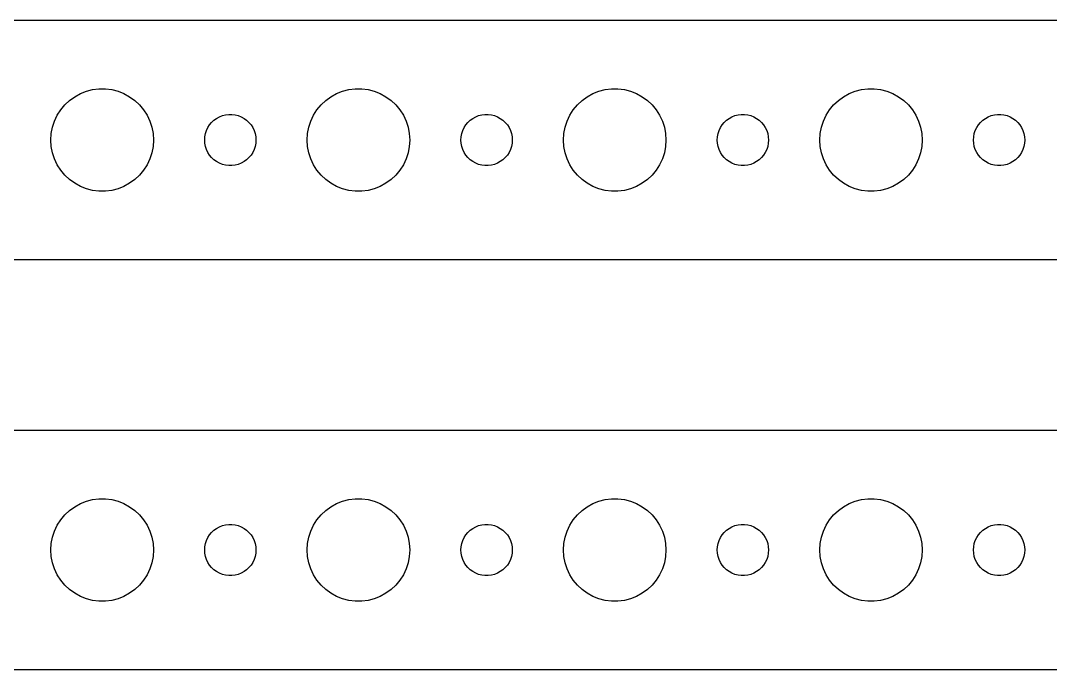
# Model space of a CAD drawing. Header units: metres. Extents: x -247 to 247, y 41 to 79.
# Drawn here: x -184.8 to -124.5, y 41 to 79 of the extents above; entities that cross this region are included whole.
import ezdxf

# ---------------------------------------------------------------- set-up
doc = ezdxf.new("R2010")
doc.units = ezdxf.units.M

msp = doc.modelspace()

# ---------------------------------------------------------------- linework, layer by layer
for p, q in [((242.314, 78.9901), (-242.314, 78.9901)), ((-181.277, 74.7145), (-180.927, 74.8532)), ((-180.927, 74.8532), (-180.562, 74.9469)), ((-180.562, 74.9469), (-180.188, 74.9941)), ((-180.188, 74.9941), (-179.812, 74.9941)), ((-179.812, 74.9941), (-179.438, 74.9469)), ((-179.438, 74.9469), (-179.073, 74.8532)), ((-179.073, 74.8532), (-178.723, 74.7145)), ((-166.277, 74.7145), (-165.927, 74.8532)), ((-165.927, 74.8532), (-165.562, 74.9469)), ((-165.562, 74.9469), (-165.188, 74.9941)), ((-165.188, 74.9941), (-164.812, 74.9941)), ((-164.812, 74.9941), (-164.438, 74.9469)), ((-164.438, 74.9469), (-164.073, 74.8532)), ((-164.073, 74.8532), (-163.723, 74.7145)), ((-151.277, 74.7145), (-150.927, 74.8532)), ((-150.927, 74.8532), (-150.562, 74.9469)), ((-150.562, 74.9469), (-150.188, 74.9941)), ((-150.188, 74.9941), (-149.812, 74.9941)), ((-149.812, 74.9941), (-149.438, 74.9469)), ((-149.438, 74.9469), (-149.073, 74.8532)), ((-149.073, 74.8532), (-148.723, 74.7145)), ((-136.277, 74.7145), (-135.927, 74.8532)), ((-135.927, 74.8532), (-135.562, 74.9469)), ((-135.562, 74.9469), (-135.188, 74.9941)), ((-135.188, 74.9941), (-134.812, 74.9941)), ((-134.812, 74.9941), (-134.438, 74.9469)), ((-134.438, 74.9469), (-134.073, 74.8532)), ((-134.073, 74.8532), (-133.723, 74.7145)), ((-182.187, 74.0536), (-181.912, 74.3115)), ((-181.912, 74.3115), (-181.607, 74.533)), ((-181.607, 74.533), (-181.277, 74.7145)), ((-178.723, 74.7145), (-178.393, 74.533)), ((-178.393, 74.533), (-178.088, 74.3115)), ((-178.088, 74.3115), (-177.813, 74.0536)), ((-167.187, 74.0536), (-166.912, 74.3115)), ((-166.912, 74.3115), (-166.607, 74.533)), ((-166.607, 74.533), (-166.277, 74.7145)), ((-163.723, 74.7145), (-163.393, 74.533)), ((-163.393, 74.533), (-163.088, 74.3115)), ((-163.088, 74.3115), (-162.813, 74.0536)), ((-152.187, 74.0536), (-151.912, 74.3115)), ((-151.912, 74.3115), (-151.607, 74.533)), ((-151.607, 74.533), (-151.277, 74.7145)), ((-148.723, 74.7145), (-148.393, 74.533)), ((-148.393, 74.533), (-148.088, 74.3115)), ((-148.088, 74.3115), (-147.813, 74.0536)), ((-137.187, 74.0536), (-136.912, 74.3115)), ((-136.912, 74.3115), (-136.607, 74.533)), ((-136.607, 74.533), (-136.277, 74.7145)), ((-133.723, 74.7145), (-133.393, 74.533)), ((-133.393, 74.533), (-133.088, 74.3115)), ((-133.088, 74.3115), (-132.813, 74.0536)), ((-182.629, 73.4453), (-182.427, 73.7634)), ((-182.427, 73.7634), (-182.187, 74.0536)), ((-177.813, 74.0536), (-177.573, 73.7634)), ((-177.573, 73.7634), (-177.371, 73.4453)), ((-167.629, 73.4453), (-167.427, 73.7634)), ((-167.427, 73.7634), (-167.187, 74.0536)), ((-162.813, 74.0536), (-162.573, 73.7634)), ((-162.573, 73.7634), (-162.371, 73.4453)), ((-152.629, 73.4453), (-152.427, 73.7634)), ((-152.427, 73.7634), (-152.187, 74.0536)), ((-147.813, 74.0536), (-147.573, 73.7634)), ((-147.573, 73.7634), (-147.371, 73.4453)), ((-137.629, 73.4453), (-137.427, 73.7634)), ((-137.427, 73.7634), (-137.187, 74.0536)), ((-132.813, 74.0536), (-132.573, 73.7634)), ((-132.573, 73.7634), (-132.371, 73.4453)), ((-182.906, 72.7461), (-182.789, 73.1044)), ((-182.789, 73.1044), (-182.629, 73.4453)), ((-177.371, 73.4453), (-177.211, 73.1044)), ((-177.211, 73.1044), (-177.094, 72.7461)), ((-173.714, 72.8817), (-173.593, 73.0268)), ((-173.593, 73.0268), (-173.456, 73.1558)), ((-173.456, 73.1558), (-173.304, 73.2665)), ((-173.304, 73.2665), (-173.139, 73.3572)), ((-173.139, 73.3572), (-172.964, 73.4266)), ((-172.964, 73.4266), (-172.781, 73.4734)), ((-172.781, 73.4734), (-172.594, 73.497)), ((-172.594, 73.497), (-172.406, 73.497)), ((-172.406, 73.497), (-172.219, 73.4734)), ((-172.219, 73.4734), (-172.036, 73.4266)), ((-172.036, 73.4266), (-171.861, 73.3572)), ((-171.861, 73.3572), (-171.696, 73.2665)), ((-171.696, 73.2665), (-171.544, 73.1558)), ((-171.544, 73.1558), (-171.407, 73.0268)), ((-171.407, 73.0268), (-171.286, 72.8817)), ((-167.906, 72.7461), (-167.789, 73.1044)), ((-167.789, 73.1044), (-167.629, 73.4453)), ((-162.371, 73.4453), (-162.211, 73.1044)), ((-162.211, 73.1044), (-162.094, 72.7461)), ((-158.714, 72.8817), (-158.593, 73.0268)), ((-158.593, 73.0268), (-158.456, 73.1558)), ((-158.456, 73.1558), (-158.304, 73.2665)), ((-158.304, 73.2665), (-158.139, 73.3572)), ((-158.139, 73.3572), (-157.964, 73.4266)), ((-157.964, 73.4266), (-157.781, 73.4734)), ((-157.781, 73.4734), (-157.594, 73.497)), ((-157.594, 73.497), (-157.406, 73.497)), ((-157.406, 73.497), (-157.219, 73.4734)), ((-157.219, 73.4734), (-157.036, 73.4266)), ((-157.036, 73.4266), (-156.861, 73.3572)), ((-156.861, 73.3572), (-156.696, 73.2665)), ((-156.696, 73.2665), (-156.544, 73.1558)), ((-156.544, 73.1558), (-156.407, 73.0268)), ((-156.407, 73.0268), (-156.286, 72.8817)), ((-152.906, 72.7461), (-152.789, 73.1044)), ((-152.789, 73.1044), (-152.629, 73.4453)), ((-147.371, 73.4453), (-147.211, 73.1044)), ((-147.211, 73.1044), (-147.094, 72.7461)), ((-143.714, 72.8817), (-143.593, 73.0268)), ((-143.593, 73.0268), (-143.456, 73.1558)), ((-143.456, 73.1558), (-143.304, 73.2665)), ((-143.304, 73.2665), (-143.139, 73.3572)), ((-143.139, 73.3572), (-142.964, 73.4266)), ((-142.964, 73.4266), (-142.781, 73.4734)), ((-142.781, 73.4734), (-142.594, 73.497)), ((-142.594, 73.497), (-142.406, 73.497)), ((-142.406, 73.497), (-142.219, 73.4734)), ((-142.219, 73.4734), (-142.036, 73.4266)), ((-142.036, 73.4266), (-141.861, 73.3572)), ((-141.861, 73.3572), (-141.696, 73.2665)), ((-141.696, 73.2665), (-141.544, 73.1558)), ((-141.544, 73.1558), (-141.407, 73.0268)), ((-141.407, 73.0268), (-141.286, 72.8817)), ((-137.906, 72.7461), (-137.789, 73.1044)), ((-137.789, 73.1044), (-137.629, 73.4453)), ((-132.371, 73.4453), (-132.211, 73.1044)), ((-132.211, 73.1044), (-132.094, 72.7461)), ((-128.714, 72.8817), (-128.593, 73.0268)), ((-128.593, 73.0268), (-128.456, 73.1558)), ((-128.456, 73.1558), (-128.304, 73.2665)), ((-128.304, 73.2665), (-128.139, 73.3572)), ((-128.139, 73.3572), (-127.964, 73.4266)), ((-127.964, 73.4266), (-127.781, 73.4734)), ((-127.781, 73.4734), (-127.594, 73.497)), ((-127.594, 73.497), (-127.406, 73.497)), ((-127.406, 73.497), (-127.219, 73.4734)), ((-127.219, 73.4734), (-127.036, 73.4266)), ((-127.036, 73.4266), (-126.861, 73.3572)), ((-126.861, 73.3572), (-126.696, 73.2665)), ((-126.696, 73.2665), (-126.544, 73.1558)), ((-126.544, 73.1558), (-126.407, 73.0268)), ((-126.407, 73.0268), (-126.286, 72.8817)), ((-183, 72), (-182.976, 72.376)), ((-182.976, 72.376), (-182.906, 72.7461)), ((-177.094, 72.7461), (-177.024, 72.376)), ((-177.024, 72.376), (-177, 72)), ((-173.988, 72.188), (-173.953, 72.373)), ((-173.953, 72.373), (-173.895, 72.5522)), ((-173.895, 72.5522), (-173.814, 72.7226)), ((-173.814, 72.7226), (-173.714, 72.8817)), ((-171.286, 72.8817), (-171.186, 72.7226)), ((-171.186, 72.7226), (-171.105, 72.5522)), ((-171.105, 72.5522), (-171.047, 72.373)), ((-171.047, 72.373), (-171.012, 72.188)), ((-168, 72), (-167.976, 72.376)), ((-167.976, 72.376), (-167.906, 72.7461)), ((-162.094, 72.7461), (-162.024, 72.376)), ((-162.024, 72.376), (-162, 72)), ((-158.988, 72.188), (-158.953, 72.373)), ((-158.953, 72.373), (-158.895, 72.5522)), ((-158.895, 72.5522), (-158.814, 72.7226)), ((-158.814, 72.7226), (-158.714, 72.8817)), ((-156.286, 72.8817), (-156.186, 72.7226)), ((-156.186, 72.7226), (-156.105, 72.5522)), ((-156.105, 72.5522), (-156.047, 72.373)), ((-156.047, 72.373), (-156.012, 72.188)), ((-153, 72), (-152.976, 72.376)), ((-152.976, 72.376), (-152.906, 72.7461)), ((-147.094, 72.7461), (-147.024, 72.376)), ((-147.024, 72.376), (-147, 72)), ((-143.988, 72.188), (-143.953, 72.373)), ((-143.953, 72.373), (-143.895, 72.5522)), ((-143.895, 72.5522), (-143.814, 72.7226)), ((-143.814, 72.7226), (-143.714, 72.8817)), ((-141.286, 72.8817), (-141.186, 72.7226)), ((-141.186, 72.7226), (-141.105, 72.5522)), ((-141.105, 72.5522), (-141.047, 72.373)), ((-141.047, 72.373), (-141.012, 72.188)), ((-138, 72), (-137.976, 72.376)), ((-137.976, 72.376), (-137.906, 72.7461)), ((-132.094, 72.7461), (-132.024, 72.376)), ((-132.024, 72.376), (-132, 72)), ((-128.988, 72.188), (-128.953, 72.373)), ((-128.953, 72.373), (-128.895, 72.5522)), ((-128.895, 72.5522), (-128.814, 72.7226)), ((-128.814, 72.7226), (-128.714, 72.8817)), ((-126.286, 72.8817), (-126.186, 72.7226)), ((-126.186, 72.7226), (-126.105, 72.5522)), ((-126.105, 72.5522), (-126.047, 72.373)), ((-126.047, 72.373), (-126.012, 72.188)), ((-182.976, 71.624), (-183, 72)), ((-177, 72), (-177.024, 71.624)), ((-174, 72), (-173.988, 72.188)), ((-173.988, 71.812), (-174, 72)), ((-173.953, 71.627), (-173.988, 71.812)), ((-171.012, 71.812), (-171.047, 71.627)), ((-171.012, 72.188), (-171, 72)), ((-171, 72), (-171.012, 71.812)), ((-167.976, 71.624), (-168, 72)), ((-162, 72), (-162.024, 71.624)), ((-159, 72), (-158.988, 72.188)), ((-158.988, 71.812), (-159, 72)), ((-158.953, 71.627), (-158.988, 71.812)), ((-156.012, 71.812), (-156.047, 71.627)), ((-156.012, 72.188), (-156, 72)), ((-156, 72), (-156.012, 71.812)), ((-152.976, 71.624), (-153, 72)), ((-147, 72), (-147.024, 71.624)), ((-144, 72), (-143.988, 72.188)), ((-143.988, 71.812), (-144, 72)), ((-143.953, 71.627), (-143.988, 71.812)), ((-141.012, 71.812), (-141.047, 71.627)), ((-141.012, 72.188), (-141, 72)), ((-141, 72), (-141.012, 71.812)), ((-137.976, 71.624), (-138, 72)), ((-132, 72), (-132.024, 71.624)), ((-129, 72), (-128.988, 72.188)), ((-128.988, 71.812), (-129, 72)), ((-128.953, 71.627), (-128.988, 71.812)), ((-126.012, 71.812), (-126.047, 71.627)), ((-126.012, 72.188), (-126, 72)), ((-126, 72), (-126.012, 71.812)), ((-182.906, 71.2539), (-182.976, 71.624)), ((-182.789, 70.8956), (-182.906, 71.2539)), ((-177.094, 71.2539), (-177.211, 70.8956)), ((-177.024, 71.624), (-177.094, 71.2539)), ((-173.895, 71.4478), (-173.953, 71.627)), ((-173.814, 71.2774), (-173.895, 71.4478)), ((-173.714, 71.1183), (-173.814, 71.2774)), ((-171.186, 71.2774), (-171.286, 71.1183)), ((-171.105, 71.4478), (-171.186, 71.2774)), ((-171.047, 71.627), (-171.105, 71.4478)), ((-167.906, 71.2539), (-167.976, 71.624)), ((-167.789, 70.8956), (-167.906, 71.2539)), ((-162.094, 71.2539), (-162.211, 70.8956)), ((-162.024, 71.624), (-162.094, 71.2539)), ((-158.895, 71.4478), (-158.953, 71.627)), ((-158.814, 71.2774), (-158.895, 71.4478)), ((-158.714, 71.1183), (-158.814, 71.2774)), ((-156.186, 71.2774), (-156.286, 71.1183)), ((-156.105, 71.4478), (-156.186, 71.2774)), ((-156.047, 71.627), (-156.105, 71.4478)), ((-152.906, 71.2539), (-152.976, 71.624)), ((-152.789, 70.8956), (-152.906, 71.2539)), ((-147.094, 71.2539), (-147.211, 70.8956)), ((-147.024, 71.624), (-147.094, 71.2539)), ((-143.895, 71.4478), (-143.953, 71.627)), ((-143.814, 71.2774), (-143.895, 71.4478)), ((-143.714, 71.1183), (-143.814, 71.2774)), ((-141.186, 71.2774), (-141.286, 71.1183)), ((-141.105, 71.4478), (-141.186, 71.2774)), ((-141.047, 71.627), (-141.105, 71.4478)), ((-137.906, 71.2539), (-137.976, 71.624)), ((-137.789, 70.8956), (-137.906, 71.2539)), ((-132.094, 71.2539), (-132.211, 70.8956)), ((-132.024, 71.624), (-132.094, 71.2539)), ((-128.895, 71.4478), (-128.953, 71.627)), ((-128.814, 71.2774), (-128.895, 71.4478)), ((-128.714, 71.1183), (-128.814, 71.2774)), ((-126.186, 71.2774), (-126.286, 71.1183)), ((-126.105, 71.4478), (-126.186, 71.2774)), ((-126.047, 71.627), (-126.105, 71.4478)), ((-182.629, 70.5547), (-182.789, 70.8956)), ((-182.427, 70.2366), (-182.629, 70.5547)), ((-177.371, 70.5547), (-177.573, 70.2366)), ((-177.211, 70.8956), (-177.371, 70.5547)), ((-173.593, 70.9732), (-173.714, 71.1183)), ((-173.456, 70.8442), (-173.593, 70.9732)), ((-173.304, 70.7335), (-173.456, 70.8442)), ((-173.139, 70.6428), (-173.304, 70.7335)), ((-172.964, 70.5734), (-173.139, 70.6428)), ((-172.781, 70.5266), (-172.964, 70.5734)), ((-172.594, 70.503), (-172.781, 70.5266)), ((-172.219, 70.5266), (-172.406, 70.503)), ((-172.036, 70.5734), (-172.219, 70.5266)), ((-171.861, 70.6428), (-172.036, 70.5734)), ((-171.696, 70.7335), (-171.861, 70.6428)), ((-171.544, 70.8442), (-171.696, 70.7335)), ((-171.407, 70.9732), (-171.544, 70.8442)), ((-171.286, 71.1183), (-171.407, 70.9732)), ((-167.629, 70.5547), (-167.789, 70.8956)), ((-167.427, 70.2366), (-167.629, 70.5547)), ((-162.371, 70.5547), (-162.573, 70.2366)), ((-162.211, 70.8956), (-162.371, 70.5547)), ((-158.593, 70.9732), (-158.714, 71.1183)), ((-158.456, 70.8442), (-158.593, 70.9732)), ((-158.304, 70.7335), (-158.456, 70.8442)), ((-158.139, 70.6428), (-158.304, 70.7335)), ((-157.964, 70.5734), (-158.139, 70.6428)), ((-157.781, 70.5266), (-157.964, 70.5734)), ((-157.594, 70.503), (-157.781, 70.5266)), ((-157.219, 70.5266), (-157.406, 70.503)), ((-157.036, 70.5734), (-157.219, 70.5266)), ((-156.861, 70.6428), (-157.036, 70.5734)), ((-156.696, 70.7335), (-156.861, 70.6428)), ((-156.544, 70.8442), (-156.696, 70.7335)), ((-156.407, 70.9732), (-156.544, 70.8442)), ((-156.286, 71.1183), (-156.407, 70.9732)), ((-152.629, 70.5547), (-152.789, 70.8956)), ((-152.427, 70.2366), (-152.629, 70.5547)), ((-147.371, 70.5547), (-147.573, 70.2366)), ((-147.211, 70.8956), (-147.371, 70.5547)), ((-143.593, 70.9732), (-143.714, 71.1183)), ((-143.456, 70.8442), (-143.593, 70.9732)), ((-143.304, 70.7335), (-143.456, 70.8442)), ((-143.139, 70.6428), (-143.304, 70.7335)), ((-142.964, 70.5734), (-143.139, 70.6428)), ((-142.781, 70.5266), (-142.964, 70.5734)), ((-142.594, 70.503), (-142.781, 70.5266)), ((-142.219, 70.5266), (-142.406, 70.503)), ((-142.036, 70.5734), (-142.219, 70.5266)), ((-141.861, 70.6428), (-142.036, 70.5734)), ((-141.696, 70.7335), (-141.861, 70.6428)), ((-141.544, 70.8442), (-141.696, 70.7335)), ((-141.407, 70.9732), (-141.544, 70.8442)), ((-141.286, 71.1183), (-141.407, 70.9732)), ((-137.629, 70.5547), (-137.789, 70.8956)), ((-137.427, 70.2366), (-137.629, 70.5547)), ((-132.371, 70.5547), (-132.573, 70.2366)), ((-132.211, 70.8956), (-132.371, 70.5547)), ((-128.593, 70.9732), (-128.714, 71.1183)), ((-128.456, 70.8442), (-128.593, 70.9732)), ((-128.304, 70.7335), (-128.456, 70.8442)), ((-128.139, 70.6428), (-128.304, 70.7335)), ((-127.964, 70.5734), (-128.139, 70.6428)), ((-127.781, 70.5266), (-127.964, 70.5734)), ((-127.594, 70.503), (-127.781, 70.5266)), ((-127.219, 70.5266), (-127.406, 70.503)), ((-127.036, 70.5734), (-127.219, 70.5266)), ((-126.861, 70.6428), (-127.036, 70.5734)), ((-126.696, 70.7335), (-126.861, 70.6428)), ((-126.544, 70.8442), (-126.696, 70.7335)), ((-126.407, 70.9732), (-126.544, 70.8442)), ((-126.286, 71.1183), (-126.407, 70.9732)), ((-182.187, 69.9464), (-182.427, 70.2366)), ((-181.912, 69.6885), (-182.187, 69.9464)), ((-177.813, 69.9464), (-178.088, 69.6885)), ((-177.573, 70.2366), (-177.813, 69.9464)), ((-172.406, 70.503), (-172.594, 70.503)), ((-167.187, 69.9464), (-167.427, 70.2366)), ((-166.912, 69.6885), (-167.187, 69.9464)), ((-162.813, 69.9464), (-163.088, 69.6885)), ((-162.573, 70.2366), (-162.813, 69.9464)), ((-157.406, 70.503), (-157.594, 70.503)), ((-152.187, 69.9464), (-152.427, 70.2366)), ((-151.912, 69.6885), (-152.187, 69.9464)), ((-147.813, 69.9464), (-148.088, 69.6885)), ((-147.573, 70.2366), (-147.813, 69.9464)), ((-142.406, 70.503), (-142.594, 70.503)), ((-137.187, 69.9464), (-137.427, 70.2366)), ((-136.912, 69.6885), (-137.187, 69.9464)), ((-132.813, 69.9464), (-133.088, 69.6885)), ((-132.573, 70.2366), (-132.813, 69.9464)), ((-127.406, 70.503), (-127.594, 70.503)), ((-181.607, 69.467), (-181.912, 69.6885)), ((-181.277, 69.2855), (-181.607, 69.467)), ((-178.393, 69.467), (-178.723, 69.2855)), ((-178.088, 69.6885), (-178.393, 69.467)), ((-166.607, 69.467), (-166.912, 69.6885)), ((-166.277, 69.2855), (-166.607, 69.467)), ((-163.393, 69.467), (-163.723, 69.2855)), ((-163.088, 69.6885), (-163.393, 69.467)), ((-151.607, 69.467), (-151.912, 69.6885)), ((-151.277, 69.2855), (-151.607, 69.467)), ((-148.393, 69.467), (-148.723, 69.2855)), ((-148.088, 69.6885), (-148.393, 69.467)), ((-136.607, 69.467), (-136.912, 69.6885)), ((-136.277, 69.2855), (-136.607, 69.467)), ((-133.393, 69.467), (-133.723, 69.2855)), ((-133.088, 69.6885), (-133.393, 69.467)), ((-180.927, 69.1468), (-181.277, 69.2855)), ((-180.562, 69.0531), (-180.927, 69.1468)), ((-180.188, 69.0059), (-180.562, 69.0531)), ((-179.812, 69.0059), (-180.188, 69.0059)), ((-179.438, 69.0531), (-179.812, 69.0059)), ((-179.073, 69.1468), (-179.438, 69.0531)), ((-178.723, 69.2855), (-179.073, 69.1468)), ((-165.927, 69.1468), (-166.277, 69.2855)), ((-165.562, 69.0531), (-165.927, 69.1468)), ((-165.188, 69.0059), (-165.562, 69.0531)), ((-164.812, 69.0059), (-165.188, 69.0059)), ((-164.438, 69.0531), (-164.812, 69.0059)), ((-164.073, 69.1468), (-164.438, 69.0531)), ((-163.723, 69.2855), (-164.073, 69.1468)), ((-150.927, 69.1468), (-151.277, 69.2855)), ((-150.562, 69.0531), (-150.927, 69.1468)), ((-150.188, 69.0059), (-150.562, 69.0531)), ((-149.812, 69.0059), (-150.188, 69.0059)), ((-149.438, 69.0531), (-149.812, 69.0059)), ((-149.073, 69.1468), (-149.438, 69.0531)), ((-148.723, 69.2855), (-149.073, 69.1468)), ((-135.927, 69.1468), (-136.277, 69.2855)), ((-135.562, 69.0531), (-135.927, 69.1468)), ((-135.188, 69.0059), (-135.562, 69.0531)), ((-134.812, 69.0059), (-135.188, 69.0059)), ((-134.438, 69.0531), (-134.812, 69.0059)), ((-134.073, 69.1468), (-134.438, 69.0531)), ((-133.723, 69.2855), (-134.073, 69.1468)), ((-242.314, 65.0099), (242.314, 65.0099)), ((242.314, 54.9901), (-242.314, 54.9901)), ((-181.607, 50.533), (-181.277, 50.7145)), ((-181.277, 50.7145), (-180.927, 50.8532)), ((-180.927, 50.8532), (-180.562, 50.9469)), ((-180.562, 50.9469), (-180.188, 50.9941)), ((-180.188, 50.9941), (-179.812, 50.9941)), ((-179.812, 50.9941), (-179.438, 50.9469)), ((-179.438, 50.9469), (-179.073, 50.8532)), ((-179.073, 50.8532), (-178.723, 50.7145)), ((-178.723, 50.7145), (-178.393, 50.533)), ((-166.607, 50.533), (-166.277, 50.7145)), ((-166.277, 50.7145), (-165.927, 50.8532)), ((-165.927, 50.8532), (-165.562, 50.9469)), ((-165.562, 50.9469), (-165.188, 50.9941)), ((-165.188, 50.9941), (-164.812, 50.9941)), ((-164.812, 50.9941), (-164.438, 50.9469)), ((-164.438, 50.9469), (-164.073, 50.8532)), ((-164.073, 50.8532), (-163.723, 50.7145)), ((-163.723, 50.7145), (-163.393, 50.533)), ((-151.607, 50.533), (-151.277, 50.7145)), ((-151.277, 50.7145), (-150.927, 50.8532)), ((-150.927, 50.8532), (-150.562, 50.9469)), ((-150.562, 50.9469), (-150.188, 50.9941)), ((-150.188, 50.9941), (-149.812, 50.9941)), ((-149.812, 50.9941), (-149.438, 50.9469)), ((-149.438, 50.9469), (-149.073, 50.8532)), ((-149.073, 50.8532), (-148.723, 50.7145)), ((-148.723, 50.7145), (-148.393, 50.533)), ((-136.607, 50.533), (-136.277, 50.7145)), ((-136.277, 50.7145), (-135.927, 50.8532)), ((-135.927, 50.8532), (-135.562, 50.9469)), ((-135.562, 50.9469), (-135.188, 50.9941)), ((-135.188, 50.9941), (-134.812, 50.9941)), ((-134.812, 50.9941), (-134.438, 50.9469)), ((-134.438, 50.9469), (-134.073, 50.8532)), ((-134.073, 50.8532), (-133.723, 50.7145)), ((-133.723, 50.7145), (-133.393, 50.533)), ((-182.427, 49.7634), (-182.187, 50.0536)), ((-182.187, 50.0536), (-181.912, 50.3115)), ((-181.912, 50.3115), (-181.607, 50.533)), ((-178.393, 50.533), (-178.088, 50.3115)), ((-178.088, 50.3115), (-177.813, 50.0536)), ((-177.813, 50.0536), (-177.573, 49.7634)), ((-167.427, 49.7634), (-167.187, 50.0536)), ((-167.187, 50.0536), (-166.912, 50.3115)), ((-166.912, 50.3115), (-166.607, 50.533)), ((-163.393, 50.533), (-163.088, 50.3115)), ((-163.088, 50.3115), (-162.813, 50.0536)), ((-162.813, 50.0536), (-162.573, 49.7634)), ((-152.427, 49.7634), (-152.187, 50.0536)), ((-152.187, 50.0536), (-151.912, 50.3115)), ((-151.912, 50.3115), (-151.607, 50.533)), ((-148.393, 50.533), (-148.088, 50.3115)), ((-148.088, 50.3115), (-147.813, 50.0536)), ((-147.813, 50.0536), (-147.573, 49.7634)), ((-137.427, 49.7634), (-137.187, 50.0536)), ((-137.187, 50.0536), (-136.912, 50.3115)), ((-136.912, 50.3115), (-136.607, 50.533)), ((-133.393, 50.533), (-133.088, 50.3115)), ((-133.088, 50.3115), (-132.813, 50.0536)), ((-132.813, 50.0536), (-132.573, 49.7634)), ((-182.789, 49.1044), (-182.629, 49.4453)), ((-182.629, 49.4453), (-182.427, 49.7634)), ((-177.573, 49.7634), (-177.371, 49.4453)), ((-177.371, 49.4453), (-177.211, 49.1044)), ((-173.139, 49.3572), (-172.964, 49.4266)), ((-172.964, 49.4266), (-172.781, 49.4734)), ((-172.781, 49.4734), (-172.594, 49.497)), ((-172.594, 49.497), (-172.406, 49.497)), ((-172.406, 49.497), (-172.219, 49.4734)), ((-172.219, 49.4734), (-172.036, 49.4266)), ((-172.036, 49.4266), (-171.861, 49.3572)), ((-167.789, 49.1044), (-167.629, 49.4453)), ((-167.629, 49.4453), (-167.427, 49.7634)), ((-162.573, 49.7634), (-162.371, 49.4453)), ((-162.371, 49.4453), (-162.211, 49.1044)), ((-158.139, 49.3572), (-157.964, 49.4266)), ((-157.964, 49.4266), (-157.781, 49.4734)), ((-157.781, 49.4734), (-157.594, 49.497)), ((-157.594, 49.497), (-157.406, 49.497)), ((-157.406, 49.497), (-157.219, 49.4734)), ((-157.219, 49.4734), (-157.036, 49.4266)), ((-157.036, 49.4266), (-156.861, 49.3572)), ((-152.789, 49.1044), (-152.629, 49.4453)), ((-152.629, 49.4453), (-152.427, 49.7634)), ((-147.573, 49.7634), (-147.371, 49.4453)), ((-147.371, 49.4453), (-147.211, 49.1044)), ((-143.139, 49.3572), (-142.964, 49.4266)), ((-142.964, 49.4266), (-142.781, 49.4734)), ((-142.781, 49.4734), (-142.594, 49.497)), ((-142.594, 49.497), (-142.406, 49.497)), ((-142.406, 49.497), (-142.219, 49.4734)), ((-142.219, 49.4734), (-142.036, 49.4266)), ((-142.036, 49.4266), (-141.861, 49.3572)), ((-137.789, 49.1044), (-137.629, 49.4453)), ((-137.629, 49.4453), (-137.427, 49.7634)), ((-132.573, 49.7634), (-132.371, 49.4453)), ((-132.371, 49.4453), (-132.211, 49.1044)), ((-128.139, 49.3572), (-127.964, 49.4266)), ((-127.964, 49.4266), (-127.781, 49.4734)), ((-127.781, 49.4734), (-127.594, 49.497)), ((-127.594, 49.497), (-127.406, 49.497)), ((-127.406, 49.497), (-127.219, 49.4734)), ((-127.219, 49.4734), (-127.036, 49.4266)), ((-127.036, 49.4266), (-126.861, 49.3572)), ((-182.906, 48.7461), (-182.789, 49.1044)), ((-177.211, 49.1044), (-177.094, 48.7461)), ((-173.814, 48.7226), (-173.714, 48.8817)), ((-173.714, 48.8817), (-173.593, 49.0268)), ((-173.593, 49.0268), (-173.456, 49.1558)), ((-173.456, 49.1558), (-173.304, 49.2665)), ((-173.304, 49.2665), (-173.139, 49.3572)), ((-171.861, 49.3572), (-171.696, 49.2665)), ((-171.696, 49.2665), (-171.544, 49.1558)), ((-171.544, 49.1558), (-171.407, 49.0268)), ((-171.407, 49.0268), (-171.286, 48.8817)), ((-171.286, 48.8817), (-171.186, 48.7226)), ((-167.906, 48.7461), (-167.789, 49.1044)), ((-162.211, 49.1044), (-162.094, 48.7461)), ((-158.814, 48.7226), (-158.714, 48.8817)), ((-158.714, 48.8817), (-158.593, 49.0268)), ((-158.593, 49.0268), (-158.456, 49.1558)), ((-158.456, 49.1558), (-158.304, 49.2665)), ((-158.304, 49.2665), (-158.139, 49.3572)), ((-156.861, 49.3572), (-156.696, 49.2665)), ((-156.696, 49.2665), (-156.544, 49.1558)), ((-156.544, 49.1558), (-156.407, 49.0268)), ((-156.407, 49.0268), (-156.286, 48.8817)), ((-156.286, 48.8817), (-156.186, 48.7226)), ((-152.906, 48.7461), (-152.789, 49.1044)), ((-147.211, 49.1044), (-147.094, 48.7461)), ((-143.814, 48.7226), (-143.714, 48.8817)), ((-143.714, 48.8817), (-143.593, 49.0268)), ((-143.593, 49.0268), (-143.456, 49.1558)), ((-143.456, 49.1558), (-143.304, 49.2665)), ((-143.304, 49.2665), (-143.139, 49.3572)), ((-141.861, 49.3572), (-141.696, 49.2665)), ((-141.696, 49.2665), (-141.544, 49.1558)), ((-141.544, 49.1558), (-141.407, 49.0268)), ((-141.407, 49.0268), (-141.286, 48.8817)), ((-141.286, 48.8817), (-141.186, 48.7226)), ((-137.906, 48.7461), (-137.789, 49.1044)), ((-132.211, 49.1044), (-132.094, 48.7461)), ((-128.814, 48.7226), (-128.714, 48.8817)), ((-128.714, 48.8817), (-128.593, 49.0268)), ((-128.593, 49.0268), (-128.456, 49.1558)), ((-128.456, 49.1558), (-128.304, 49.2665)), ((-128.304, 49.2665), (-128.139, 49.3572)), ((-126.861, 49.3572), (-126.696, 49.2665)), ((-126.696, 49.2665), (-126.544, 49.1558)), ((-126.544, 49.1558), (-126.407, 49.0268)), ((-126.407, 49.0268), (-126.286, 48.8817)), ((-126.286, 48.8817), (-126.186, 48.7226)), ((-183, 48), (-182.976, 48.376)), ((-182.976, 48.376), (-182.906, 48.7461)), ((-177.094, 48.7461), (-177.024, 48.376)), ((-177.024, 48.376), (-177, 48)), ((-173.988, 48.188), (-173.953, 48.373)), ((-173.953, 48.373), (-173.895, 48.5522)), ((-173.895, 48.5522), (-173.814, 48.7226)), ((-171.186, 48.7226), (-171.105, 48.5522)), ((-171.105, 48.5522), (-171.047, 48.373)), ((-171.047, 48.373), (-171.012, 48.188)), ((-168, 48), (-167.976, 48.376)), ((-167.976, 48.376), (-167.906, 48.7461)), ((-162.094, 48.7461), (-162.024, 48.376)), ((-162.024, 48.376), (-162, 48)), ((-158.988, 48.188), (-158.953, 48.373)), ((-158.953, 48.373), (-158.895, 48.5522)), ((-158.895, 48.5522), (-158.814, 48.7226)), ((-156.186, 48.7226), (-156.105, 48.5522)), ((-156.105, 48.5522), (-156.047, 48.373)), ((-156.047, 48.373), (-156.012, 48.188)), ((-153, 48), (-152.976, 48.376)), ((-152.976, 48.376), (-152.906, 48.7461)), ((-147.094, 48.7461), (-147.024, 48.376)), ((-147.024, 48.376), (-147, 48)), ((-143.988, 48.188), (-143.953, 48.373)), ((-143.953, 48.373), (-143.895, 48.5522)), ((-143.895, 48.5522), (-143.814, 48.7226)), ((-141.186, 48.7226), (-141.105, 48.5522)), ((-141.105, 48.5522), (-141.047, 48.373)), ((-141.047, 48.373), (-141.012, 48.188)), ((-138, 48), (-137.976, 48.376)), ((-137.976, 48.376), (-137.906, 48.7461)), ((-132.094, 48.7461), (-132.024, 48.376)), ((-132.024, 48.376), (-132, 48)), ((-128.988, 48.188), (-128.953, 48.373)), ((-128.953, 48.373), (-128.895, 48.5522)), ((-128.895, 48.5522), (-128.814, 48.7226)), ((-126.186, 48.7226), (-126.105, 48.5522)), ((-126.105, 48.5522), (-126.047, 48.373)), ((-126.047, 48.373), (-126.012, 48.188)), ((-182.976, 47.624), (-183, 48)), ((-182.906, 47.2539), (-182.976, 47.624)), ((-177.024, 47.624), (-177.094, 47.2539)), ((-177, 48), (-177.024, 47.624)), ((-174, 48), (-173.988, 48.188)), ((-173.988, 47.812), (-174, 48)), ((-173.953, 47.627), (-173.988, 47.812)), ((-173.895, 47.4478), (-173.953, 47.627)), ((-171.047, 47.627), (-171.105, 47.4478)), ((-171.012, 47.812), (-171.047, 47.627)), ((-171.012, 48.188), (-171, 48)), ((-171, 48), (-171.012, 47.812)), ((-167.976, 47.624), (-168, 48)), ((-167.906, 47.2539), (-167.976, 47.624)), ((-162.024, 47.624), (-162.094, 47.2539)), ((-162, 48), (-162.024, 47.624)), ((-159, 48), (-158.988, 48.188)), ((-158.988, 47.812), (-159, 48)), ((-158.953, 47.627), (-158.988, 47.812)), ((-158.895, 47.4478), (-158.953, 47.627)), ((-156.047, 47.627), (-156.105, 47.4478)), ((-156.012, 47.812), (-156.047, 47.627)), ((-156.012, 48.188), (-156, 48)), ((-156, 48), (-156.012, 47.812)), ((-152.976, 47.624), (-153, 48)), ((-152.906, 47.2539), (-152.976, 47.624)), ((-147.024, 47.624), (-147.094, 47.2539)), ((-147, 48), (-147.024, 47.624)), ((-144, 48), (-143.988, 48.188)), ((-143.988, 47.812), (-144, 48)), ((-143.953, 47.627), (-143.988, 47.812)), ((-143.895, 47.4478), (-143.953, 47.627)), ((-141.047, 47.627), (-141.105, 47.4478)), ((-141.012, 47.812), (-141.047, 47.627)), ((-141.012, 48.188), (-141, 48)), ((-141, 48), (-141.012, 47.812)), ((-137.976, 47.624), (-138, 48)), ((-137.906, 47.2539), (-137.976, 47.624)), ((-132.024, 47.624), (-132.094, 47.2539)), ((-132, 48), (-132.024, 47.624)), ((-129, 48), (-128.988, 48.188)), ((-128.988, 47.812), (-129, 48)), ((-128.953, 47.627), (-128.988, 47.812)), ((-128.895, 47.4478), (-128.953, 47.627)), ((-126.047, 47.627), (-126.105, 47.4478)), ((-126.012, 47.812), (-126.047, 47.627)), ((-126.012, 48.188), (-126, 48)), ((-126, 48), (-126.012, 47.812)), ((-182.789, 46.8956), (-182.906, 47.2539)), ((-177.094, 47.2539), (-177.211, 46.8956)), ((-173.814, 47.2774), (-173.895, 47.4478)), ((-173.714, 47.1183), (-173.814, 47.2774)), ((-173.593, 46.9732), (-173.714, 47.1183)), ((-171.286, 47.1183), (-171.407, 46.9732)), ((-171.186, 47.2774), (-171.286, 47.1183)), ((-171.105, 47.4478), (-171.186, 47.2774)), ((-167.789, 46.8956), (-167.906, 47.2539)), ((-162.094, 47.2539), (-162.211, 46.8956)), ((-158.814, 47.2774), (-158.895, 47.4478)), ((-158.714, 47.1183), (-158.814, 47.2774)), ((-158.593, 46.9732), (-158.714, 47.1183)), ((-156.286, 47.1183), (-156.407, 46.9732)), ((-156.186, 47.2774), (-156.286, 47.1183)), ((-156.105, 47.4478), (-156.186, 47.2774)), ((-152.789, 46.8956), (-152.906, 47.2539)), ((-147.094, 47.2539), (-147.211, 46.8956)), ((-143.814, 47.2774), (-143.895, 47.4478)), ((-143.714, 47.1183), (-143.814, 47.2774)), ((-143.593, 46.9732), (-143.714, 47.1183)), ((-141.286, 47.1183), (-141.407, 46.9732)), ((-141.186, 47.2774), (-141.286, 47.1183)), ((-141.105, 47.4478), (-141.186, 47.2774)), ((-137.789, 46.8956), (-137.906, 47.2539)), ((-132.094, 47.2539), (-132.211, 46.8956)), ((-128.814, 47.2774), (-128.895, 47.4478)), ((-128.714, 47.1183), (-128.814, 47.2774)), ((-128.593, 46.9732), (-128.714, 47.1183)), ((-126.286, 47.1183), (-126.407, 46.9732)), ((-126.186, 47.2774), (-126.286, 47.1183)), ((-126.105, 47.4478), (-126.186, 47.2774)), ((-182.629, 46.5547), (-182.789, 46.8956)), ((-182.427, 46.2366), (-182.629, 46.5547)), ((-177.371, 46.5547), (-177.573, 46.2366)), ((-177.211, 46.8956), (-177.371, 46.5547)), ((-173.456, 46.8442), (-173.593, 46.9732)), ((-173.304, 46.7335), (-173.456, 46.8442)), ((-173.139, 46.6428), (-173.304, 46.7335)), ((-172.964, 46.5734), (-173.139, 46.6428)), ((-172.781, 46.5266), (-172.964, 46.5734)), ((-172.594, 46.503), (-172.781, 46.5266)), ((-172.406, 46.503), (-172.594, 46.503)), ((-172.219, 46.5266), (-172.406, 46.503)), ((-172.036, 46.5734), (-172.219, 46.5266)), ((-171.861, 46.6428), (-172.036, 46.5734)), ((-171.696, 46.7335), (-171.861, 46.6428)), ((-171.544, 46.8442), (-171.696, 46.7335)), ((-171.407, 46.9732), (-171.544, 46.8442)), ((-167.629, 46.5547), (-167.789, 46.8956)), ((-167.427, 46.2366), (-167.629, 46.5547)), ((-162.371, 46.5547), (-162.573, 46.2366)), ((-162.211, 46.8956), (-162.371, 46.5547)), ((-158.456, 46.8442), (-158.593, 46.9732)), ((-158.304, 46.7335), (-158.456, 46.8442)), ((-158.139, 46.6428), (-158.304, 46.7335)), ((-157.964, 46.5734), (-158.139, 46.6428)), ((-157.781, 46.5266), (-157.964, 46.5734)), ((-157.594, 46.503), (-157.781, 46.5266)), ((-157.406, 46.503), (-157.594, 46.503)), ((-157.219, 46.5266), (-157.406, 46.503)), ((-157.036, 46.5734), (-157.219, 46.5266)), ((-156.861, 46.6428), (-157.036, 46.5734)), ((-156.696, 46.7335), (-156.861, 46.6428)), ((-156.544, 46.8442), (-156.696, 46.7335)), ((-156.407, 46.9732), (-156.544, 46.8442)), ((-152.629, 46.5547), (-152.789, 46.8956)), ((-152.427, 46.2366), (-152.629, 46.5547)), ((-147.371, 46.5547), (-147.573, 46.2366)), ((-147.211, 46.8956), (-147.371, 46.5547)), ((-143.456, 46.8442), (-143.593, 46.9732)), ((-143.304, 46.7335), (-143.456, 46.8442)), ((-143.139, 46.6428), (-143.304, 46.7335)), ((-142.964, 46.5734), (-143.139, 46.6428)), ((-142.781, 46.5266), (-142.964, 46.5734)), ((-142.594, 46.503), (-142.781, 46.5266)), ((-142.406, 46.503), (-142.594, 46.503)), ((-142.219, 46.5266), (-142.406, 46.503)), ((-142.036, 46.5734), (-142.219, 46.5266)), ((-141.861, 46.6428), (-142.036, 46.5734)), ((-141.696, 46.7335), (-141.861, 46.6428)), ((-141.544, 46.8442), (-141.696, 46.7335)), ((-141.407, 46.9732), (-141.544, 46.8442)), ((-137.629, 46.5547), (-137.789, 46.8956)), ((-137.427, 46.2366), (-137.629, 46.5547)), ((-132.371, 46.5547), (-132.573, 46.2366)), ((-132.211, 46.8956), (-132.371, 46.5547)), ((-128.456, 46.8442), (-128.593, 46.9732)), ((-128.304, 46.7335), (-128.456, 46.8442)), ((-128.139, 46.6428), (-128.304, 46.7335)), ((-127.964, 46.5734), (-128.139, 46.6428)), ((-127.781, 46.5266), (-127.964, 46.5734)), ((-127.594, 46.503), (-127.781, 46.5266)), ((-127.406, 46.503), (-127.594, 46.503)), ((-127.219, 46.5266), (-127.406, 46.503)), ((-127.036, 46.5734), (-127.219, 46.5266)), ((-126.861, 46.6428), (-127.036, 46.5734)), ((-126.696, 46.7335), (-126.861, 46.6428)), ((-126.544, 46.8442), (-126.696, 46.7335)), ((-126.407, 46.9732), (-126.544, 46.8442)), ((-182.187, 45.9464), (-182.427, 46.2366)), ((-181.912, 45.6885), (-182.187, 45.9464)), ((-177.813, 45.9464), (-178.088, 45.6885)), ((-177.573, 46.2366), (-177.813, 45.9464)), ((-167.187, 45.9464), (-167.427, 46.2366)), ((-166.912, 45.6885), (-167.187, 45.9464)), ((-162.813, 45.9464), (-163.088, 45.6885)), ((-162.573, 46.2366), (-162.813, 45.9464)), ((-152.187, 45.9464), (-152.427, 46.2366)), ((-151.912, 45.6885), (-152.187, 45.9464)), ((-147.813, 45.9464), (-148.088, 45.6885)), ((-147.573, 46.2366), (-147.813, 45.9464)), ((-137.187, 45.9464), (-137.427, 46.2366)), ((-136.912, 45.6885), (-137.187, 45.9464)), ((-132.813, 45.9464), (-133.088, 45.6885)), ((-132.573, 46.2366), (-132.813, 45.9464)), ((-181.607, 45.467), (-181.912, 45.6885)), ((-181.277, 45.2855), (-181.607, 45.467)), ((-180.927, 45.1468), (-181.277, 45.2855)), ((-178.723, 45.2855), (-179.073, 45.1468)), ((-178.393, 45.467), (-178.723, 45.2855)), ((-178.088, 45.6885), (-178.393, 45.467)), ((-166.607, 45.467), (-166.912, 45.6885)), ((-166.277, 45.2855), (-166.607, 45.467)), ((-165.927, 45.1468), (-166.277, 45.2855)), ((-163.723, 45.2855), (-164.073, 45.1468)), ((-163.393, 45.467), (-163.723, 45.2855)), ((-163.088, 45.6885), (-163.393, 45.467)), ((-151.607, 45.467), (-151.912, 45.6885)), ((-151.277, 45.2855), (-151.607, 45.467)), ((-150.927, 45.1468), (-151.277, 45.2855)), ((-148.723, 45.2855), (-149.073, 45.1468)), ((-148.393, 45.467), (-148.723, 45.2855)), ((-148.088, 45.6885), (-148.393, 45.467)), ((-136.607, 45.467), (-136.912, 45.6885)), ((-136.277, 45.2855), (-136.607, 45.467)), ((-135.927, 45.1468), (-136.277, 45.2855)), ((-133.723, 45.2855), (-134.073, 45.1468)), ((-133.393, 45.467), (-133.723, 45.2855)), ((-133.088, 45.6885), (-133.393, 45.467)), ((-180.562, 45.0531), (-180.927, 45.1468)), ((-180.188, 45.0059), (-180.562, 45.0531)), ((-179.812, 45.0059), (-180.188, 45.0059)), ((-179.438, 45.0531), (-179.812, 45.0059)), ((-179.073, 45.1468), (-179.438, 45.0531)), ((-165.562, 45.0531), (-165.927, 45.1468)), ((-165.188, 45.0059), (-165.562, 45.0531)), ((-164.812, 45.0059), (-165.188, 45.0059)), ((-164.438, 45.0531), (-164.812, 45.0059)), ((-164.073, 45.1468), (-164.438, 45.0531)), ((-150.562, 45.0531), (-150.927, 45.1468)), ((-150.188, 45.0059), (-150.562, 45.0531)), ((-149.812, 45.0059), (-150.188, 45.0059)), ((-149.438, 45.0531), (-149.812, 45.0059)), ((-149.073, 45.1468), (-149.438, 45.0531)), ((-135.562, 45.0531), (-135.927, 45.1468)), ((-135.188, 45.0059), (-135.562, 45.0531)), ((-134.812, 45.0059), (-135.188, 45.0059)), ((-134.438, 45.0531), (-134.812, 45.0059)), ((-134.073, 45.1468), (-134.438, 45.0531)), ((-242.314, 41.0099), (242.314, 41.0099))]:
    msp.add_line(p, q)

doc.saveas('drawing.dxf')
